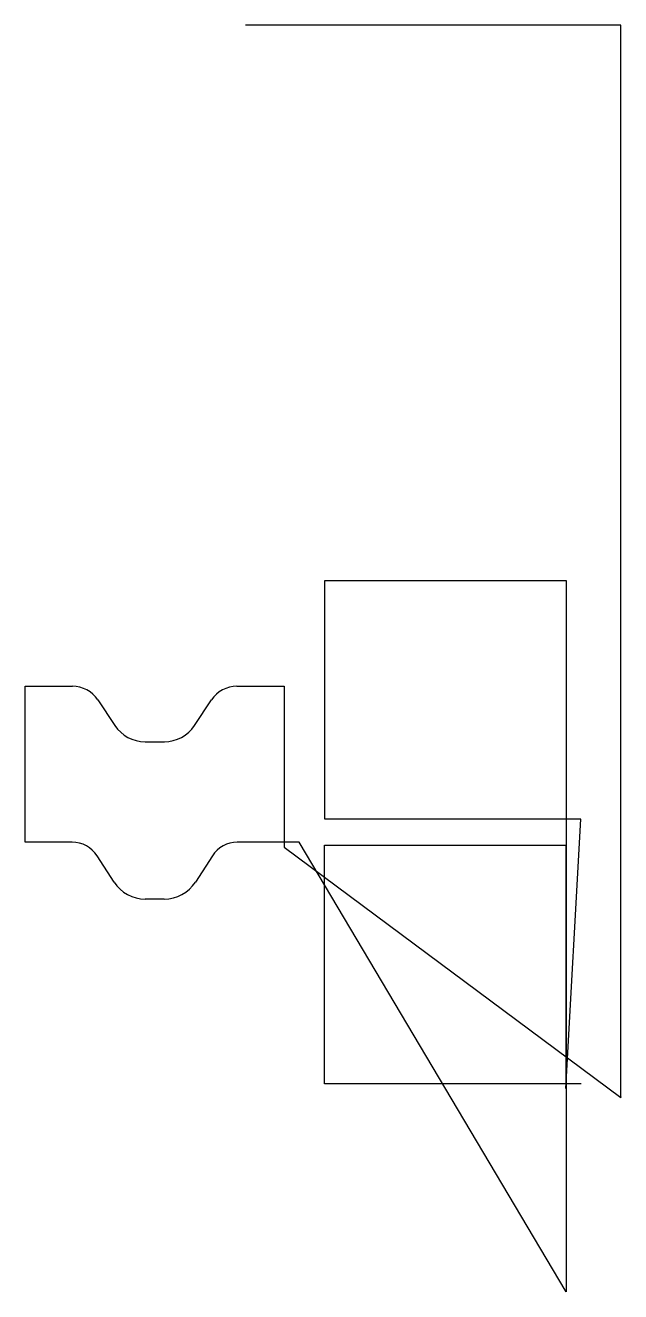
# Model space of a CAD drawing. Header units: metres. Extents: x 42 to 934, y 0 to 1896.
import ezdxf

# ---------------------------------------------------------------- set-up
doc = ezdxf.new("R2010")
doc.units = ezdxf.units.M

msp = doc.modelspace()

# ---------------------------------------------------------------- linework, layer by layer
at = {"layer": 'TOOL_0'}
for p, q in [((372.679, 1895.841), (371.679, 1895.841)), ((933.503, 1895.841), (372.679, 1895.841)), ((933.503, 291.765), (933.503, 1895.841)), ((490.613, 707.344), (490.613, 1064.844)), ((490.613, 1064.844), (852.113, 1064.844)), ((852.113, 1064.844), (852.113, 707.344)), ((41.92, 672.794), (41.92, 906.294)), ((41.92, 906.294), (112.506, 906.294)), ((358.834, 906.294), (429.42, 906.294)), ((429.42, 906.294), (429.42, 672.794)), ((150.643, 885.815), (175.981, 847.577)), ((295.358, 847.577), (320.697, 885.815)), ((221.203, 823.294), (250.136, 823.294)), ((852.113, 707.344), (490.613, 707.344)), ((851.493, 304.366), (873.915, 707.344)), ((873.915, 707.344), (852.113, 707.344)), ((852.113, 707.344), (852.113, 699.849)), ((852.113, 699.849), (852.113, -0.001)), ((112.189, 672.794), (41.92, 672.794)), ((429.421, 672.794), (359.152, 672.794)), ((429.42, 672.794), (429.42, 665.603)), ((429.42, 665.603), (933.503, 290.765)), ((451.954, 672.794), (429.421, 672.794)), ((852.113, -0.001), (451.954, 672.794)), ((489.993, 311.037), (489.993, 668.537)), ((489.993, 668.537), (851.493, 668.537)), ((851.493, 668.537), (851.493, 311.037)), ((174.786, 613.258), (149.34, 652.583)), ((322.001, 652.583), (296.555, 613.258)), ((249.749, 587.794), (221.592, 587.794)), ((851.493, 311.037), (489.993, 311.037)), ((874.166, 311.037), (851.493, 311.037)), ((851.493, 311.037), (851.493, 304.366)), ((933.503, 290.765), (933.503, 291.765)), ((933.503, 291.765), (933.503, 290.765)), ((933.503, 290.765), (933.503, 291.765))]:
    msp.add_line(p, q, dxfattribs=at)
for centre, radius, start, end in [((112.506, 860.544), 45.75, 33.529941, 90), ((358.834, 860.544), 45.75, 90, 146.470059), ((221.223, 877.579), 54.286, 213.550144, 269.978891), ((250.117, 877.58), 54.286, 270.020053, 326.448394), ((112.189, 628.544), 44.25, 32.905371, 90), ((359.152, 628.544), 44.25, 90, 147.094629), ((221.629, 643.612), 55.818, 212.94301, 269.96202), ((249.712, 643.612), 55.818, 270.03798, 327.05699)]:
    msp.add_arc(centre, radius, start, end, dxfattribs=at)

doc.saveas('drawing.dxf')
